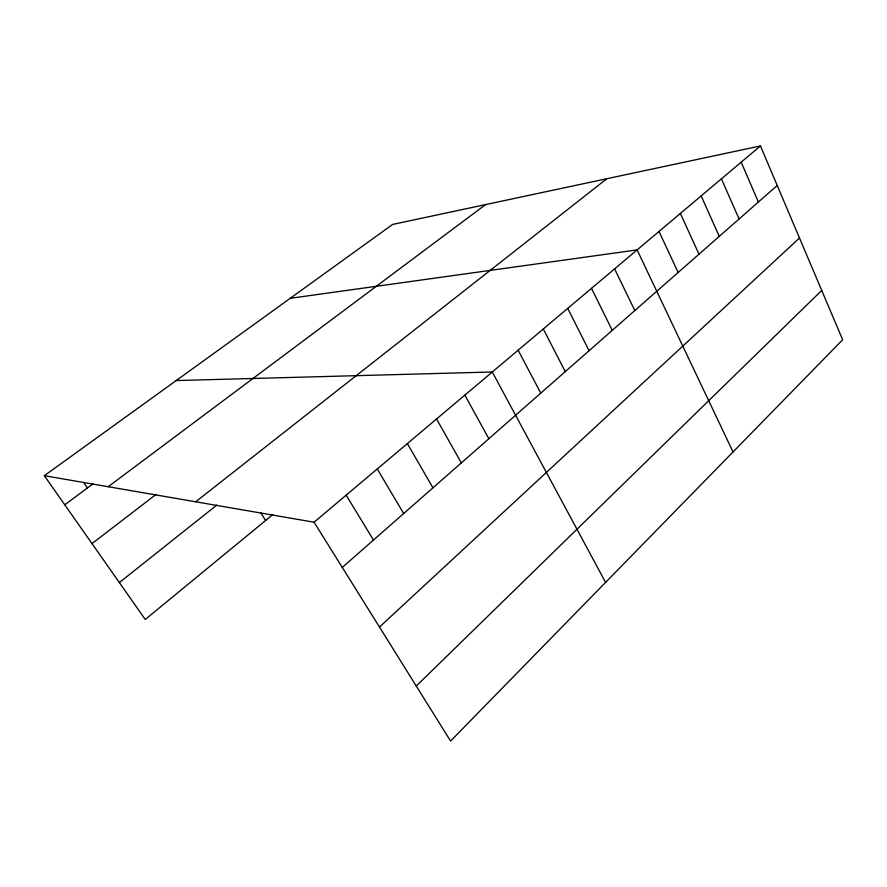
<?xml version="1.0" encoding="UTF-8"?>
<svg xmlns="http://www.w3.org/2000/svg" width="887" height="887" viewBox="0 0 887 887"><rect width="100%" height="100%" fill="white"/><g stroke="black" fill="none" stroke-linecap="round" stroke-linejoin="round"><path stroke-width="1.33" d="M416.269 686.039L821.728 290.426M379.47 627.054L799.497 238.004M342.282 567.447L777.223 185.483M314.076 522.21L760.447 145.945L842.65 339.754L450.585 741.055L314.076 522.21L44.35 475.698L392.619 224.433L760.447 145.945M272.741 514.648L145.257 619.459L44.35 475.698M119.368 582.571L216.794 505.091M195.694 501.798L606.841 178.719M92.004 543.598L156.001 494.469M108.203 486.708L485.599 204.587M64.762 504.781L92.991 483.858M290.226 298.309L637.121 249.901L733.039 451.949M176.203 380.567L492.285 371.986L605.588 582.404M83.6 482.406L87.436 487.972M260.656 512.653L265.656 520.481M346.174 495.157L373.471 540.061M377.263 468.946L403.674 513.529M407.366 443.567L432.945 487.828M436.548 418.974L461.329 462.892M464.843 395.125L488.87 438.721M518.152 350.188L540.771 393.129M543.287 328.999L565.263 371.62M567.724 308.399L589.079 350.709M591.496 288.364L612.252 330.363M614.613 268.872L634.804 310.561M659.03 231.44L678.145 272.497M680.373 213.445L698.978 254.192M701.162 195.927L719.279 236.363M721.43 178.841L739.082 218.978M741.177 162.188L758.385 202.025"/></g></svg>
